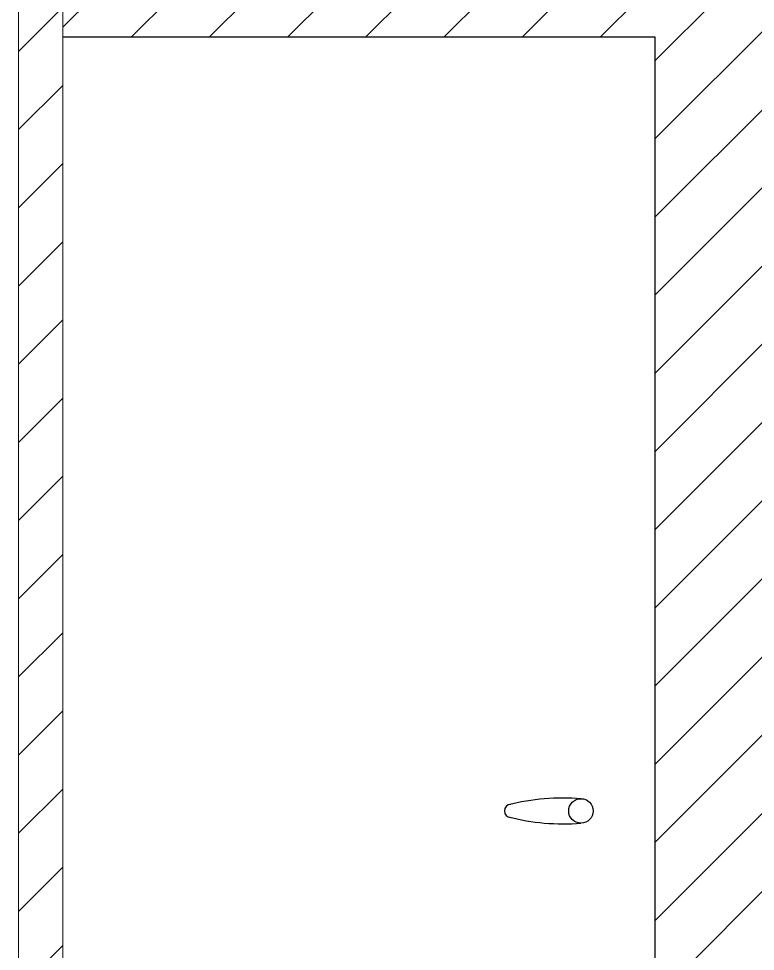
# Model space of a CAD drawing. Header units: millimetres. Extents: x -406921 to 13185, y -22195 to 9270.
# Drawn here: x 8366 to 9199, y 3482 to 4537 of the extents above; entities that cross this region are included whole.
import ezdxf

# ---------------------------------------------------------------- set-up
doc = ezdxf.new("R2010")
doc.units = ezdxf.units.MM
doc.header["$MEASUREMENT"] = 0
doc.linetypes.add('HIDDEN', pattern=[9.525, 6.35, -3.175])
doc.layers.get('0').update_dxf_attribs({"lineweight": 25})
for name, color, linetype, lineweight in [('D', 3, 'Continuous', 13), ('H', 2, 'HIDDEN', 15), ('S', 4, 'Continuous', 15)]:
    doc.layers.add(name, color=color, linetype=linetype, lineweight=lineweight)

msp = doc.modelspace()

# ---------------------------------------------------------------- hatches: boundary and pattern name
at = {"layer": 'D'}
h = msp.add_hatch(dxfattribs=at)
h.set_pattern_fill('ANSI31', color=256, scale=500, style=0)
h.set_pattern_definition([(45, (223615.06, 23061.8), (-44.194174, 44.194174), [])])
h.paths.add_polyline_path([(10016.063, 4430.033), (10016.063, 3800.033), (10016.063, 3370.033), (10016.063, 2750.033), (9991.063, 2750.033), (9991.063, 2740.033), (9981.455, 2740.033), (9981.455, 2732.033), (10015.563, 2732.033), (10015.563, 2729.033), (10146.847, 2729.033), (10146.847, 4515.967), (10816.063, 4515.967), (10816.063, 5429.033), (8416.063, 5429.033), (8416.063, 4515.967), (9085.278, 4515.967), (9085.278, 2729.033), (9216.562, 2729.033), (9216.562, 2732.033), (9250.67, 2732.033), (9250.67, 2740.033), (9241.063, 2740.033), (9241.063, 2750.033), (9216.063, 2750.033), (9216.063, 3370.033), (9216.063, 3800.033), (9216.063, 4430.033)])
at = {"layer": 'H', "ltscale": 5}
h = msp.add_hatch(dxfattribs=at)
h.set_pattern_fill('ANSI31', color=256, scale=500, style=0)
h.set_pattern_definition([(45, (226615.634, 23344.96), (-44.194174, 44.194174), [])])
h.paths.add_polyline_path([(10866.063, 2679.033), (10866.063, 5429.033), (10816.063, 5429.033), (10816.063, 2729.033), (8416.063, 2729.033), (8416.063, 5429.033), (8366.063, 5429.033), (8366.063, 2679.033)])
h.paths.add_polyline_path([(10866.063, 5429.033), (10816.063, 5429.033)], flags=16)
h.paths.add_polyline_path([(8366.063, 5429.033), (8416.063, 5429.033)], flags=16)

# ---------------------------------------------------------------- linework, layer by layer
for p, q in [((8416.063, 4515.967), (9085.278, 4515.967)), ((9085.278, 4515.967), (9085.278, 2729.033))]:
    msp.add_line(p, q)
msp.add_circle((9001.655, 3640.866), 13.838)
for centre, radius, start, end in [((8982.025, 3402.983), 252.485, 85.540935, 104.343446), ((8922.638, 3640.866), 7.438, 92.871294, 267.128706), ((8982.025, 3878.748), 252.485, 255.656554, 274.459065)]:
    msp.add_arc(centre, radius, start, end)
at = {"layer": 'S', "linetype": 'Continuous'}
for p, q in [((8366.063, 2679.033), (8366.063, 5429.033)), ((8416.063, 2729.033), (8416.063, 5429.033))]:
    msp.add_line(p, q, dxfattribs=at)

doc.saveas('drawing.dxf')
